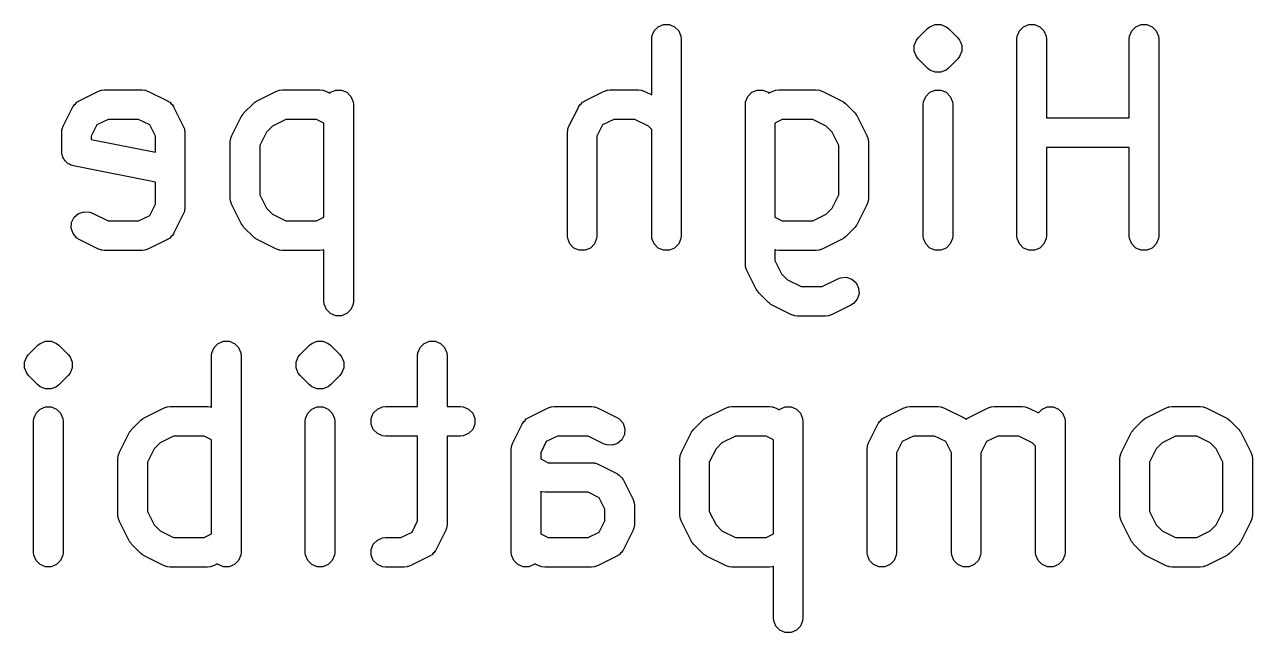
# Model space of a CAD drawing. Extents: x 4.93 to 6.58, y -5.82 to -4.17.
# Drawn here: x 6.0375 to 6.2833, y -5.1518 to -5.0302 of the extents above; entities that cross this region are included whole.
import ezdxf

# ---------------------------------------------------------------- set-up
doc = ezdxf.new("R2010")
doc.units = 0
doc.header["$MEASUREMENT"] = 0
doc.layers.add('BLACK', color=7, linetype='CONTINUOUS')

msp = doc.modelspace()

# ---------------------------------------------------------------- linework, layer by layer
at = {"layer": 'BLACK', "linetype": 'CONTINUOUS'}
for p, q in [((6.16311, -5.03249), (6.16356, -5.03142)), ((6.16356, -5.03142), (6.16437, -5.03061)), ((6.16437, -5.03061), (6.16543, -5.03017)), ((6.16543, -5.03017), (6.16659, -5.03017)), ((6.16659, -5.03017), (6.16765, -5.03061)), ((6.16765, -5.03061), (6.16847, -5.03142)), ((6.16847, -5.03142), (6.16891, -5.03249)), ((6.21642, -5.03285), (6.21829, -5.03098)), ((6.21829, -5.03098), (6.21874, -5.03061)), ((6.21874, -5.03061), (6.2198, -5.03017)), ((6.2198, -5.03017), (6.22095, -5.03017)), ((6.22095, -5.03017), (6.22095, -5.03017)), ((6.22095, -5.03017), (6.22202, -5.03061)), ((6.22202, -5.03061), (6.22247, -5.03098)), ((6.22247, -5.03098), (6.22434, -5.03285)), ((6.23623, -5.03249), (6.23667, -5.03142)), ((6.23667, -5.03142), (6.23749, -5.03061)), ((6.23749, -5.03061), (6.23855, -5.03017)), ((6.23855, -5.03017), (6.2397, -5.03017)), ((6.2397, -5.03017), (6.24077, -5.03061)), ((6.24077, -5.03061), (6.24158, -5.03142)), ((6.24158, -5.03142), (6.24202, -5.03249)), ((6.25873, -5.03249), (6.25917, -5.03142)), ((6.25917, -5.03142), (6.25998, -5.03061)), ((6.25998, -5.03061), (6.26105, -5.03017)), ((6.26105, -5.03017), (6.2622, -5.03017)), ((6.2622, -5.03017), (6.26326, -5.03061)), ((6.26326, -5.03061), (6.26408, -5.03142)), ((6.26408, -5.03142), (6.26452, -5.03249)), ((6.16306, -5.03306), (6.16311, -5.03249)), ((6.16306, -5.04422), (6.16306, -5.03306)), ((6.16891, -5.03249), (6.16896, -5.03306)), ((6.16896, -5.03306), (6.16896, -5.07243)), ((6.21561, -5.03436), (6.21605, -5.0333)), ((6.21561, -5.03551), (6.21561, -5.03436)), ((6.21605, -5.0333), (6.21642, -5.03285)), ((6.22434, -5.03285), (6.22471, -5.0333)), ((6.22471, -5.0333), (6.22493, -5.03384)), ((6.22493, -5.03384), (6.22515, -5.03436)), ((6.22515, -5.03436), (6.22515, -5.03551)), ((6.23617, -5.03306), (6.23623, -5.03249)), ((6.23617, -5.07243), (6.23617, -5.03306)), ((6.24202, -5.03249), (6.24208, -5.03306)), ((6.24208, -5.03306), (6.24208, -5.04886)), ((6.25867, -5.03306), (6.25873, -5.03249)), ((6.25867, -5.04886), (6.25867, -5.03306)), ((6.26452, -5.03249), (6.26458, -5.03306)), ((6.26458, -5.03306), (6.26458, -5.07243)), ((6.21605, -5.03658), (6.21561, -5.03551)), ((6.21642, -5.03703), (6.21605, -5.03658)), ((6.22471, -5.03658), (6.22434, -5.03703)), ((6.22515, -5.03551), (6.22471, -5.03658)), ((6.21829, -5.0389), (6.21642, -5.03703)), ((6.21874, -5.03927), (6.21829, -5.0389)), ((6.2198, -5.03971), (6.21874, -5.03927)), ((6.22202, -5.03927), (6.22095, -5.03971)), ((6.22247, -5.0389), (6.22202, -5.03927)), ((6.22434, -5.03703), (6.22247, -5.0389)), ((6.22095, -5.03971), (6.2198, -5.03971)), ((6.2198, -5.03971), (6.2198, -5.03971)), ((6.22095, -5.03971), (6.22095, -5.03971)), ((6.04845, -5.04542), (6.0522, -5.04355)), ((6.0522, -5.04355), (6.05274, -5.04334)), ((6.05274, -5.04334), (6.05285, -5.04333)), ((6.05285, -5.04333), (6.05295, -5.04329)), ((6.05295, -5.04329), (6.05352, -5.04323)), ((6.05352, -5.04323), (6.06102, -5.04323)), ((6.06102, -5.04323), (6.0616, -5.04329)), ((6.0616, -5.04329), (6.0617, -5.04333)), ((6.0617, -5.04333), (6.0618, -5.04334)), ((6.0618, -5.04334), (6.06234, -5.04355)), ((6.06234, -5.04355), (6.06609, -5.04542)), ((6.08408, -5.04542), (6.08782, -5.04355)), ((6.08782, -5.04355), (6.08837, -5.04334)), ((6.08837, -5.04334), (6.08847, -5.04333)), ((6.08847, -5.04333), (6.08857, -5.04329)), ((6.08857, -5.04329), (6.08915, -5.04323)), ((6.08915, -5.04323), (6.09664, -5.04323)), ((6.09664, -5.04323), (6.09722, -5.04329)), ((6.09722, -5.04329), (6.09732, -5.04333)), ((6.09732, -5.04333), (6.09742, -5.04334)), ((6.09742, -5.04334), (6.09796, -5.04355)), ((6.09796, -5.04355), (6.09861, -5.04387)), ((6.09861, -5.04387), (6.09875, -5.04373)), ((6.09875, -5.04373), (6.09982, -5.04329)), ((6.09982, -5.04329), (6.10097, -5.04329)), ((6.10097, -5.04329), (6.10203, -5.04373)), ((6.10203, -5.04373), (6.10285, -5.04455)), ((6.14969, -5.04542), (6.15344, -5.04355)), ((6.15344, -5.04355), (6.15398, -5.04334)), ((6.15398, -5.04334), (6.15409, -5.04333)), ((6.15409, -5.04333), (6.15419, -5.04329)), ((6.15419, -5.04329), (6.15476, -5.04323)), ((6.15476, -5.04323), (6.16039, -5.04323)), ((6.16039, -5.04323), (6.16096, -5.04329)), ((6.16096, -5.04329), (6.16106, -5.04333)), ((6.16106, -5.04333), (6.16117, -5.04334)), ((6.16117, -5.04334), (6.16171, -5.04355)), ((6.16171, -5.04355), (6.16306, -5.04422)), ((6.1823, -5.04455), (6.18312, -5.04373)), ((6.18312, -5.04373), (6.18418, -5.04329)), ((6.18418, -5.04329), (6.18533, -5.04329)), ((6.18533, -5.04329), (6.1864, -5.04373)), ((6.1864, -5.04373), (6.18654, -5.04387)), ((6.18654, -5.04387), (6.18719, -5.04355)), ((6.18719, -5.04355), (6.18773, -5.04334)), ((6.18773, -5.04334), (6.18783, -5.04333)), ((6.18783, -5.04333), (6.18793, -5.04329)), ((6.18793, -5.04329), (6.18851, -5.04323)), ((6.18851, -5.04323), (6.19601, -5.04323)), ((6.19601, -5.04323), (6.19658, -5.04329)), ((6.19658, -5.04329), (6.19668, -5.04333)), ((6.19668, -5.04333), (6.19679, -5.04334)), ((6.19679, -5.04334), (6.19733, -5.04355)), ((6.19733, -5.04355), (6.20108, -5.04542)), ((6.21792, -5.04455), (6.21874, -5.04373)), ((6.21874, -5.04373), (6.2198, -5.04329)), ((6.2198, -5.04329), (6.22095, -5.04329)), ((6.22095, -5.04329), (6.22202, -5.04373)), ((6.22202, -5.04373), (6.22283, -5.04455)), ((6.04713, -5.04674), (6.04719, -5.04664)), ((6.04719, -5.04664), (6.04721, -5.0466)), ((6.04721, -5.0466), (6.04726, -5.04654)), ((6.04726, -5.04654), (6.04744, -5.04625)), ((6.04744, -5.04625), (6.04772, -5.04601)), ((6.04772, -5.04601), (6.04796, -5.04573)), ((6.04796, -5.04573), (6.04826, -5.04555)), ((6.04826, -5.04555), (6.04831, -5.0455)), ((6.04831, -5.0455), (6.04836, -5.04548)), ((6.04836, -5.04548), (6.04845, -5.04542)), ((6.06609, -5.04542), (6.06619, -5.04548)), ((6.06619, -5.04548), (6.06624, -5.0455)), ((6.06624, -5.0455), (6.06629, -5.04555)), ((6.06629, -5.04555), (6.06658, -5.04573)), ((6.06658, -5.04573), (6.06683, -5.04601)), ((6.06683, -5.04601), (6.06711, -5.04625)), ((6.06711, -5.04625), (6.06729, -5.04654)), ((6.06729, -5.04654), (6.06734, -5.0466)), ((6.06734, -5.0466), (6.06735, -5.04664)), ((6.06735, -5.04664), (6.06741, -5.04674)), ((6.08143, -5.04785), (6.08331, -5.04597)), ((6.08331, -5.04597), (6.08353, -5.04579)), ((6.08353, -5.04579), (6.08359, -5.04573)), ((6.08359, -5.04573), (6.08367, -5.04567)), ((6.08367, -5.04567), (6.08376, -5.04561)), ((6.08376, -5.04561), (6.08383, -5.04558)), ((6.08383, -5.04558), (6.08408, -5.04542)), ((6.10285, -5.04455), (6.10329, -5.04561)), ((6.10329, -5.04561), (6.10335, -5.04619)), ((6.10335, -5.04619), (6.10335, -5.08556)), ((6.14837, -5.04674), (6.14843, -5.04664)), ((6.14843, -5.04664), (6.14845, -5.0466)), ((6.14845, -5.0466), (6.1485, -5.04654)), ((6.1485, -5.04654), (6.14868, -5.04625)), ((6.14868, -5.04625), (6.14896, -5.04601)), ((6.14896, -5.04601), (6.1492, -5.04573)), ((6.1492, -5.04573), (6.14949, -5.04555)), ((6.14949, -5.04555), (6.14955, -5.0455)), ((6.14955, -5.0455), (6.1496, -5.04548)), ((6.1496, -5.04548), (6.14969, -5.04542)), ((6.18181, -5.04619), (6.18186, -5.04561)), ((6.18181, -5.07806), (6.18181, -5.04619)), ((6.18186, -5.04561), (6.1823, -5.04455)), ((6.20108, -5.04542), (6.20132, -5.04558)), ((6.20132, -5.04558), (6.2014, -5.04561)), ((6.2014, -5.04561), (6.20148, -5.04567)), ((6.20148, -5.04567), (6.20157, -5.04573)), ((6.20157, -5.04573), (6.20162, -5.04579)), ((6.20162, -5.04579), (6.20184, -5.04597)), ((6.20184, -5.04597), (6.20372, -5.04785)), ((6.21743, -5.04619), (6.21748, -5.04561)), ((6.21743, -5.07243), (6.21743, -5.04619)), ((6.21748, -5.04561), (6.21792, -5.04455)), ((6.22283, -5.04455), (6.22327, -5.04561)), ((6.22327, -5.04561), (6.22333, -5.04619)), ((6.22333, -5.04619), (6.22333, -5.07243)), ((6.04526, -5.05049), (6.04713, -5.04674)), ((6.06741, -5.04674), (6.06929, -5.05049)), ((6.07901, -5.05237), (6.08088, -5.04862)), ((6.08088, -5.04862), (6.08104, -5.04837)), ((6.08104, -5.04837), (6.08107, -5.0483)), ((6.08107, -5.0483), (6.08113, -5.04822)), ((6.08113, -5.04822), (6.08119, -5.04813)), ((6.08119, -5.04813), (6.08125, -5.04808)), ((6.08125, -5.04808), (6.08143, -5.04785)), ((6.1465, -5.05049), (6.14837, -5.04674)), ((6.20372, -5.04785), (6.2039, -5.04808)), ((6.2039, -5.04808), (6.20396, -5.04813)), ((6.20396, -5.04813), (6.20402, -5.04822)), ((6.20402, -5.04822), (6.20409, -5.0483)), ((6.20409, -5.0483), (6.20412, -5.04837)), ((6.20412, -5.04837), (6.20427, -5.04862)), ((6.20427, -5.04862), (6.20615, -5.05237)), ((6.24208, -5.04886), (6.25867, -5.04886)), ((6.04495, -5.05181), (6.045, -5.05124)), ((6.045, -5.05124), (6.04504, -5.05114)), ((6.04504, -5.05114), (6.04505, -5.05103)), ((6.04505, -5.05103), (6.04526, -5.05049)), ((6.05198, -5.05026), (6.05085, -5.05251)), ((6.05422, -5.04914), (6.05198, -5.05026)), ((6.06033, -5.04914), (6.05422, -5.04914)), ((6.06257, -5.05026), (6.06033, -5.04914)), ((6.0637, -5.05251), (6.06257, -5.05026)), ((6.06929, -5.05049), (6.0695, -5.05103)), ((6.0695, -5.05103), (6.0695, -5.05114)), ((6.0695, -5.05114), (6.06954, -5.05124)), ((6.06954, -5.05124), (6.0696, -5.05181)), ((6.08714, -5.05049), (6.08595, -5.05169)), ((6.08984, -5.04914), (6.08714, -5.05049)), ((6.09595, -5.04914), (6.08984, -5.04914)), ((6.09744, -5.04989), (6.09595, -5.04914)), ((6.09744, -5.06873), (6.09744, -5.04989)), ((6.14618, -5.05181), (6.14624, -5.05124)), ((6.14624, -5.05124), (6.14628, -5.05114)), ((6.14628, -5.05114), (6.14629, -5.05103)), ((6.14629, -5.05103), (6.1465, -5.05049)), ((6.15321, -5.05026), (6.15209, -5.05251)), ((6.15546, -5.04914), (6.15321, -5.05026)), ((6.15969, -5.04914), (6.15546, -5.04914)), ((6.16239, -5.05049), (6.15969, -5.04914)), ((6.16306, -5.05116), (6.16239, -5.05049)), ((6.16306, -5.07243), (6.16306, -5.05116)), ((6.1892, -5.04914), (6.18771, -5.04989)), ((6.18771, -5.04989), (6.18771, -5.06873)), ((6.19531, -5.04914), (6.1892, -5.04914)), ((6.19801, -5.05049), (6.19531, -5.04914)), ((6.1992, -5.05169), (6.19801, -5.05049)), ((6.04495, -5.05556), (6.04495, -5.05181)), ((6.05085, -5.05251), (6.05085, -5.05314)), ((6.05085, -5.05314), (6.0637, -5.05571)), ((6.0637, -5.05571), (6.0637, -5.05251)), ((6.0696, -5.05181), (6.0696, -5.06681)), ((6.07869, -5.05369), (6.07875, -5.05311)), ((6.07869, -5.06493), (6.07869, -5.05369)), ((6.07875, -5.05311), (6.07879, -5.05301)), ((6.07879, -5.05301), (6.0788, -5.05291)), ((6.0788, -5.05291), (6.07901, -5.05237)), ((6.08595, -5.05169), (6.0846, -5.05438)), ((6.14618, -5.07243), (6.14618, -5.05181)), ((6.15209, -5.05251), (6.15209, -5.07243)), ((6.20055, -5.05438), (6.1992, -5.05169)), ((6.20615, -5.05237), (6.20635, -5.05291)), ((6.20635, -5.05291), (6.20636, -5.05301)), ((6.20636, -5.05301), (6.2064, -5.05311)), ((6.2064, -5.05311), (6.20646, -5.05369)), ((6.20646, -5.05369), (6.20646, -5.06493)), ((6.045, -5.05614), (6.04495, -5.05556)), ((6.04511, -5.0564), (6.045, -5.05614)), ((6.04517, -5.05669), (6.04511, -5.0564)), ((6.0846, -5.05438), (6.0846, -5.06424)), ((6.20055, -5.06424), (6.20055, -5.05438)), ((6.25867, -5.05476), (6.24208, -5.05476)), ((6.24208, -5.05476), (6.24208, -5.07243)), ((6.25867, -5.07243), (6.25867, -5.05476)), ((6.04533, -5.05693), (6.04517, -5.05669)), ((6.04545, -5.0572), (6.04533, -5.05693)), ((6.04565, -5.05741), (6.04545, -5.0572)), ((6.04581, -5.05765), (6.04565, -5.05741)), ((6.04605, -5.05781), (6.04581, -5.05765)), ((6.04626, -5.05802), (6.04605, -5.05781)), ((6.04653, -5.05813), (6.04626, -5.05802)), ((6.04677, -5.05829), (6.04653, -5.05813)), ((6.04732, -5.05846), (6.04677, -5.05829)), ((6.0637, -5.06173), (6.04732, -5.05846)), ((6.0637, -5.06611), (6.0637, -5.06173)), ((6.06257, -5.06836), (6.0637, -5.06611)), ((6.07875, -5.06551), (6.07869, -5.06493)), ((6.07879, -5.06561), (6.07875, -5.06551)), ((6.0788, -5.06571), (6.07879, -5.06561)), ((6.07901, -5.06626), (6.0788, -5.06571)), ((6.08088, -5.07), (6.07901, -5.06626)), ((6.0846, -5.06424), (6.08595, -5.06694)), ((6.1992, -5.06694), (6.20055, -5.06424)), ((6.20615, -5.06626), (6.20427, -5.07)), ((6.20635, -5.06571), (6.20615, -5.06626)), ((6.20636, -5.06561), (6.20635, -5.06571)), ((6.2064, -5.06551), (6.20636, -5.06561)), ((6.20646, -5.06493), (6.2064, -5.06551)), ((6.04693, -5.06978), (6.04744, -5.06875)), ((6.04744, -5.06875), (6.04831, -5.06799)), ((6.04831, -5.06799), (6.04941, -5.06763)), ((6.04941, -5.06763), (6.05055, -5.06771)), ((6.05055, -5.06771), (6.0511, -5.06792)), ((6.0511, -5.06792), (6.05422, -5.06948)), ((6.06033, -5.06948), (6.06257, -5.06836)), ((6.06929, -5.06813), (6.06741, -5.07188)), ((6.0695, -5.06759), (6.06929, -5.06813)), ((6.06954, -5.06739), (6.0695, -5.06748)), ((6.0695, -5.06748), (6.0695, -5.06759)), ((6.0696, -5.06681), (6.06954, -5.06739)), ((6.08595, -5.06694), (6.08714, -5.06813)), ((6.08714, -5.06813), (6.08984, -5.06948)), ((6.09595, -5.06948), (6.09744, -5.06873)), ((6.18771, -5.06873), (6.1892, -5.06948)), ((6.19531, -5.06948), (6.19801, -5.06813)), ((6.19801, -5.06813), (6.1992, -5.06694)), ((6.04685, -5.07093), (6.04693, -5.06978)), ((6.04721, -5.07202), (6.04685, -5.07093)), ((6.05422, -5.06948), (6.06033, -5.06948)), ((6.08104, -5.07025), (6.08088, -5.07)), ((6.08107, -5.07032), (6.08104, -5.07025)), ((6.08113, -5.07041), (6.08107, -5.07032)), ((6.08119, -5.07049), (6.08113, -5.07041)), ((6.08125, -5.07055), (6.08119, -5.07049)), ((6.08143, -5.07077), (6.08125, -5.07055)), ((6.08331, -5.07265), (6.08143, -5.07077)), ((6.08984, -5.06948), (6.09595, -5.06948)), ((6.1892, -5.06948), (6.19531, -5.06948)), ((6.20372, -5.07077), (6.20184, -5.07265)), ((6.2039, -5.07055), (6.20372, -5.07077)), ((6.20396, -5.07049), (6.2039, -5.07055)), ((6.20402, -5.07041), (6.20396, -5.07049)), ((6.20409, -5.07032), (6.20402, -5.07041)), ((6.20412, -5.07025), (6.20409, -5.07032)), ((6.20427, -5.07), (6.20412, -5.07025)), ((6.04796, -5.07289), (6.04721, -5.07202)), ((6.04845, -5.0732), (6.04796, -5.07289)), ((6.0522, -5.07507), (6.04845, -5.0732)), ((6.06609, -5.0732), (6.06234, -5.07507)), ((6.06619, -5.07314), (6.06609, -5.0732)), ((6.06624, -5.07312), (6.06619, -5.07314)), ((6.06629, -5.07308), (6.06624, -5.07312)), ((6.06658, -5.07289), (6.06629, -5.07308)), ((6.06683, -5.07261), (6.06658, -5.07289)), ((6.06711, -5.07237), (6.06683, -5.07261)), ((6.06729, -5.07208), (6.06711, -5.07237)), ((6.06734, -5.07202), (6.06729, -5.07208)), ((6.06735, -5.07198), (6.06734, -5.07202)), ((6.06741, -5.07188), (6.06735, -5.07198)), ((6.08353, -5.07283), (6.08331, -5.07265)), ((6.08359, -5.07289), (6.08353, -5.07283)), ((6.08367, -5.07295), (6.08359, -5.07289)), ((6.08376, -5.07301), (6.08367, -5.07295)), ((6.08383, -5.07304), (6.08376, -5.07301)), ((6.08408, -5.0732), (6.08383, -5.07304)), ((6.08782, -5.07507), (6.08408, -5.0732)), ((6.14624, -5.07301), (6.14618, -5.07243)), ((6.14668, -5.07407), (6.14624, -5.07301)), ((6.15203, -5.07301), (6.15159, -5.07407)), ((6.15209, -5.07243), (6.15203, -5.07301)), ((6.16311, -5.07301), (6.16306, -5.07243)), ((6.16356, -5.07407), (6.16311, -5.07301)), ((6.16891, -5.07301), (6.16847, -5.07407)), ((6.16896, -5.07243), (6.16891, -5.07301)), ((6.20108, -5.0732), (6.19733, -5.07507)), ((6.20132, -5.07304), (6.20108, -5.0732)), ((6.2014, -5.07301), (6.20132, -5.07304)), ((6.20148, -5.07295), (6.2014, -5.07301)), ((6.20157, -5.07289), (6.20148, -5.07295)), ((6.20162, -5.07283), (6.20157, -5.07289)), ((6.20184, -5.07265), (6.20162, -5.07283)), ((6.21748, -5.07301), (6.21743, -5.07243)), ((6.21792, -5.07407), (6.21748, -5.07301)), ((6.22327, -5.07301), (6.22283, -5.07407)), ((6.22333, -5.07243), (6.22327, -5.07301)), ((6.23623, -5.07301), (6.23617, -5.07243)), ((6.23667, -5.07407), (6.23623, -5.07301)), ((6.24202, -5.07301), (6.24158, -5.07407)), ((6.24208, -5.07243), (6.24202, -5.07301)), ((6.25873, -5.07301), (6.25867, -5.07243)), ((6.25917, -5.07407), (6.25873, -5.07301)), ((6.26452, -5.07301), (6.26408, -5.07407)), ((6.26458, -5.07243), (6.26452, -5.07301)), ((6.05274, -5.07528), (6.0522, -5.07507)), ((6.05285, -5.07529), (6.05274, -5.07528)), ((6.05295, -5.07533), (6.05285, -5.07529)), ((6.05352, -5.07539), (6.05295, -5.07533)), ((6.06102, -5.07539), (6.05352, -5.07539)), ((6.0616, -5.07533), (6.06102, -5.07539)), ((6.0617, -5.07529), (6.0616, -5.07533)), ((6.0618, -5.07528), (6.0617, -5.07529)), ((6.06234, -5.07507), (6.0618, -5.07528)), ((6.08837, -5.07528), (6.08782, -5.07507)), ((6.08847, -5.07529), (6.08837, -5.07528)), ((6.08857, -5.07533), (6.08847, -5.07529)), ((6.08915, -5.07539), (6.08857, -5.07533)), ((6.09664, -5.07539), (6.08915, -5.07539)), ((6.09722, -5.07533), (6.09664, -5.07539)), ((6.09732, -5.07529), (6.09722, -5.07533)), ((6.09742, -5.07528), (6.09732, -5.07529)), ((6.09744, -5.07528), (6.09742, -5.07528)), ((6.09744, -5.08556), (6.09744, -5.07528)), ((6.1475, -5.07489), (6.14668, -5.07407)), ((6.14856, -5.07533), (6.1475, -5.07489)), ((6.14971, -5.07533), (6.14856, -5.07533)), ((6.15078, -5.07489), (6.14971, -5.07533)), ((6.15159, -5.07407), (6.15078, -5.07489)), ((6.16437, -5.07489), (6.16356, -5.07407)), ((6.16543, -5.07533), (6.16437, -5.07489)), ((6.16659, -5.07533), (6.16543, -5.07533)), ((6.16765, -5.07489), (6.16659, -5.07533)), ((6.16847, -5.07407), (6.16765, -5.07489)), ((6.18773, -5.07528), (6.18771, -5.07528)), ((6.18771, -5.07528), (6.18771, -5.07736)), ((6.18783, -5.07529), (6.18773, -5.07528)), ((6.18793, -5.07533), (6.18783, -5.07529)), ((6.18851, -5.07539), (6.18793, -5.07533)), ((6.19601, -5.07539), (6.18851, -5.07539)), ((6.19658, -5.07533), (6.19601, -5.07539)), ((6.19668, -5.07529), (6.19658, -5.07533)), ((6.19679, -5.07528), (6.19668, -5.07529)), ((6.19733, -5.07507), (6.19679, -5.07528)), ((6.21874, -5.07489), (6.21792, -5.07407)), ((6.2198, -5.07533), (6.21874, -5.07489)), ((6.22095, -5.07533), (6.2198, -5.07533)), ((6.22202, -5.07489), (6.22095, -5.07533)), ((6.22283, -5.07407), (6.22202, -5.07489)), ((6.23749, -5.07489), (6.23667, -5.07407)), ((6.23855, -5.07533), (6.23749, -5.07489)), ((6.2397, -5.07533), (6.23855, -5.07533)), ((6.24077, -5.07489), (6.2397, -5.07533)), ((6.24158, -5.07407), (6.24077, -5.07489)), ((6.25998, -5.07489), (6.25917, -5.07407)), ((6.26105, -5.07533), (6.25998, -5.07489)), ((6.2622, -5.07533), (6.26105, -5.07533)), ((6.26326, -5.07489), (6.2622, -5.07533)), ((6.26408, -5.07407), (6.26326, -5.07489)), ((6.18186, -5.07863), (6.18181, -5.07806)), ((6.18771, -5.07736), (6.18906, -5.08006)), ((6.1819, -5.07873), (6.18186, -5.07863)), ((6.18191, -5.07884), (6.1819, -5.07873)), ((6.18212, -5.07938), (6.18191, -5.07884)), ((6.18399, -5.08313), (6.18212, -5.07938)), ((6.18906, -5.08006), (6.19026, -5.08126)), ((6.19718, -5.0826), (6.20031, -5.08104)), ((6.20031, -5.08104), (6.20085, -5.08083)), ((6.20085, -5.08083), (6.202, -5.08075)), ((6.202, -5.08075), (6.20309, -5.08112)), ((6.18415, -5.08338), (6.18399, -5.08313)), ((6.18418, -5.08345), (6.18415, -5.08338)), ((6.18424, -5.08353), (6.18418, -5.08345)), ((6.1843, -5.08362), (6.18424, -5.08353)), ((6.19026, -5.08126), (6.19295, -5.0826)), ((6.19295, -5.0826), (6.19718, -5.0826)), ((6.20309, -5.08112), (6.20396, -5.08187)), ((6.20396, -5.08187), (6.20448, -5.0829)), ((6.20448, -5.0829), (6.20456, -5.08405)), ((6.0975, -5.08613), (6.09744, -5.08556)), ((6.10335, -5.08556), (6.10329, -5.08613)), ((6.18436, -5.08367), (6.1843, -5.08362)), ((6.18455, -5.0839), (6.18436, -5.08367)), ((6.18642, -5.08577), (6.18455, -5.0839)), ((6.18665, -5.08596), (6.18642, -5.08577)), ((6.1867, -5.08602), (6.18665, -5.08596)), ((6.2042, -5.08514), (6.20344, -5.08602)), ((6.20456, -5.08405), (6.2042, -5.08514)), ((6.09794, -5.0872), (6.0975, -5.08613)), ((6.09875, -5.08801), (6.09794, -5.0872)), ((6.09982, -5.08845), (6.09875, -5.08801)), ((6.10203, -5.08801), (6.10097, -5.08845)), ((6.10285, -5.0872), (6.10203, -5.08801)), ((6.10329, -5.08613), (6.10285, -5.0872)), ((6.18679, -5.08607), (6.1867, -5.08602)), ((6.18687, -5.08614), (6.18679, -5.08607)), ((6.18694, -5.08617), (6.18687, -5.08614)), ((6.18719, -5.08632), (6.18694, -5.08617)), ((6.19094, -5.0882), (6.18719, -5.08632)), ((6.19148, -5.08841), (6.19094, -5.0882)), ((6.19158, -5.08841), (6.19148, -5.08841)), ((6.19168, -5.08845), (6.19158, -5.08841)), ((6.19856, -5.08841), (6.19846, -5.08845)), ((6.19866, -5.08841), (6.19856, -5.08841)), ((6.1992, -5.0882), (6.19866, -5.08841)), ((6.20295, -5.08632), (6.1992, -5.0882)), ((6.20344, -5.08602), (6.20295, -5.08632)), ((6.10097, -5.08845), (6.09982, -5.08845)), ((6.19226, -5.08851), (6.19168, -5.08845)), ((6.19788, -5.08851), (6.19226, -5.08851)), ((6.19846, -5.08845), (6.19788, -5.08851)), ((6.03831, -5.09623), (6.04019, -5.09436)), ((6.04019, -5.09436), (6.04064, -5.09399)), ((6.04064, -5.09399), (6.0417, -5.09355)), ((6.0417, -5.09355), (6.04285, -5.09355)), ((6.04285, -5.09355), (6.04285, -5.09355)), ((6.04285, -5.09355), (6.04392, -5.09399)), ((6.04392, -5.09399), (6.04436, -5.09436)), ((6.04436, -5.09436), (6.04624, -5.09623)), ((6.075, -5.09587), (6.07544, -5.09481)), ((6.07544, -5.09481), (6.07626, -5.09399)), ((6.07626, -5.09399), (6.07732, -5.09355)), ((6.07732, -5.09355), (6.07847, -5.09355)), ((6.07847, -5.09355), (6.07954, -5.09399)), ((6.07954, -5.09399), (6.08035, -5.09481)), ((6.08035, -5.09481), (6.08079, -5.09587)), ((6.09268, -5.09623), (6.09456, -5.09436)), ((6.09456, -5.09436), (6.095, -5.09399)), ((6.095, -5.09399), (6.09607, -5.09355)), ((6.09607, -5.09355), (6.09722, -5.09355)), ((6.09722, -5.09355), (6.09722, -5.09355)), ((6.09722, -5.09355), (6.09828, -5.09399)), ((6.09828, -5.09399), (6.09873, -5.09436)), ((6.09873, -5.09436), (6.10061, -5.09623)), ((6.11625, -5.09587), (6.11669, -5.09481)), ((6.11669, -5.09481), (6.1175, -5.09399)), ((6.1175, -5.09399), (6.11857, -5.09355)), ((6.11857, -5.09355), (6.11972, -5.09355)), ((6.11972, -5.09355), (6.12078, -5.09399)), ((6.12078, -5.09399), (6.1216, -5.09481)), ((6.1216, -5.09481), (6.12204, -5.09587)), ((6.03751, -5.09775), (6.03795, -5.09668)), ((6.03751, -5.0989), (6.03751, -5.09775)), ((6.03795, -5.09668), (6.03831, -5.09623)), ((6.04624, -5.09623), (6.04661, -5.09668)), ((6.04661, -5.09668), (6.04683, -5.09723)), ((6.04683, -5.09723), (6.04705, -5.09775)), ((6.04705, -5.09775), (6.04705, -5.0989)), ((6.07494, -5.09645), (6.075, -5.09587)), ((6.07494, -5.10673), (6.07494, -5.09645)), ((6.08079, -5.09587), (6.08085, -5.09645)), ((6.08085, -5.09645), (6.08085, -5.13582)), ((6.09187, -5.09775), (6.09231, -5.09668)), ((6.09187, -5.0989), (6.09187, -5.09775)), ((6.09231, -5.09668), (6.09268, -5.09623)), ((6.10061, -5.09623), (6.10097, -5.09668)), ((6.10097, -5.09668), (6.1012, -5.09723)), ((6.1012, -5.09723), (6.10141, -5.09775)), ((6.10141, -5.09775), (6.10141, -5.0989)), ((6.11619, -5.09645), (6.11625, -5.09587)), ((6.11619, -5.10662), (6.11619, -5.09645)), ((6.12204, -5.09587), (6.12209, -5.09645)), ((6.12209, -5.09645), (6.12209, -5.10662)), ((6.03795, -5.09996), (6.03751, -5.0989)), ((6.03831, -5.10041), (6.03795, -5.09996)), ((6.04019, -5.10228), (6.03831, -5.10041)), ((6.04624, -5.10041), (6.04436, -5.10228)), ((6.04661, -5.09996), (6.04624, -5.10041)), ((6.04705, -5.0989), (6.04661, -5.09996)), ((6.09231, -5.09996), (6.09187, -5.0989)), ((6.09268, -5.10041), (6.09231, -5.09996)), ((6.09456, -5.10228), (6.09268, -5.10041)), ((6.10061, -5.10041), (6.09873, -5.10228)), ((6.10097, -5.09996), (6.10061, -5.10041)), ((6.10141, -5.0989), (6.10097, -5.09996)), ((6.04064, -5.10265), (6.04019, -5.10228)), ((6.0417, -5.10309), (6.04064, -5.10265)), ((6.04285, -5.10309), (6.0417, -5.10309)), ((6.0417, -5.10309), (6.0417, -5.10309)), ((6.04392, -5.10265), (6.04285, -5.10309)), ((6.04285, -5.10309), (6.04285, -5.10309)), ((6.04436, -5.10228), (6.04392, -5.10265)), ((6.095, -5.10265), (6.09456, -5.10228)), ((6.09607, -5.10309), (6.095, -5.10265)), ((6.09722, -5.10309), (6.09607, -5.10309)), ((6.09607, -5.10309), (6.09607, -5.10309)), ((6.09828, -5.10265), (6.09722, -5.10309)), ((6.09722, -5.10309), (6.09722, -5.10309)), ((6.09873, -5.10228), (6.09828, -5.10265)), ((6.03938, -5.10899), (6.03982, -5.10793)), ((6.03982, -5.10793), (6.04064, -5.10712)), ((6.04064, -5.10712), (6.0417, -5.10667)), ((6.0417, -5.10667), (6.04285, -5.10667)), ((6.04285, -5.10667), (6.04392, -5.10712)), ((6.04392, -5.10712), (6.04473, -5.10793)), ((6.04473, -5.10793), (6.04517, -5.10899)), ((6.06158, -5.1088), (6.06533, -5.10693)), ((6.06533, -5.10693), (6.06587, -5.10672)), ((6.06587, -5.10672), (6.06597, -5.10672)), ((6.06597, -5.10672), (6.06607, -5.10667)), ((6.06607, -5.10667), (6.06665, -5.10662)), ((6.06665, -5.10662), (6.07415, -5.10662)), ((6.07415, -5.10662), (6.07472, -5.10667)), ((6.07472, -5.10667), (6.07482, -5.10672)), ((6.07482, -5.10672), (6.07493, -5.10672)), ((6.07493, -5.10672), (6.07494, -5.10673)), ((6.09375, -5.10899), (6.09419, -5.10793)), ((6.09419, -5.10793), (6.095, -5.10712)), ((6.095, -5.10712), (6.09607, -5.10667)), ((6.09607, -5.10667), (6.09722, -5.10667)), ((6.09722, -5.10667), (6.09828, -5.10712)), ((6.09828, -5.10712), (6.0991, -5.10793)), ((6.0991, -5.10793), (6.09954, -5.10899)), ((6.10687, -5.10899), (6.10731, -5.10793)), ((6.10731, -5.10793), (6.10813, -5.10712)), ((6.10813, -5.10712), (6.10919, -5.10667)), ((6.10919, -5.10667), (6.10977, -5.10662)), ((6.10977, -5.10662), (6.11619, -5.10662)), ((6.12209, -5.10662), (6.12477, -5.10662)), ((6.12477, -5.10662), (6.12534, -5.10667)), ((6.12534, -5.10667), (6.12641, -5.10712)), ((6.12641, -5.10712), (6.12722, -5.10793)), ((6.12722, -5.10793), (6.12766, -5.10899)), ((6.13844, -5.1088), (6.14219, -5.10693)), ((6.14219, -5.10693), (6.14273, -5.10672)), ((6.14273, -5.10672), (6.14284, -5.10672)), ((6.14284, -5.10672), (6.14294, -5.10667)), ((6.14294, -5.10667), (6.14351, -5.10662)), ((6.14351, -5.10662), (6.15101, -5.10662)), ((6.15101, -5.10662), (6.15159, -5.10667)), ((6.15159, -5.10667), (6.15169, -5.10672)), ((6.15169, -5.10672), (6.15179, -5.10672)), ((6.15179, -5.10672), (6.15233, -5.10693)), ((6.15233, -5.10693), (6.15608, -5.1088)), ((6.17406, -5.1088), (6.17781, -5.10693)), ((6.17781, -5.10693), (6.17835, -5.10672)), ((6.17835, -5.10672), (6.17846, -5.10672)), ((6.17846, -5.10672), (6.17856, -5.10667)), ((6.17856, -5.10667), (6.17913, -5.10662)), ((6.17913, -5.10662), (6.18663, -5.10662)), ((6.18663, -5.10662), (6.18721, -5.10667)), ((6.18721, -5.10667), (6.18731, -5.10672)), ((6.18731, -5.10672), (6.18741, -5.10672)), ((6.18741, -5.10672), (6.18795, -5.10693)), ((6.18795, -5.10693), (6.1886, -5.10725)), ((6.1886, -5.10725), (6.18874, -5.10712)), ((6.18874, -5.10712), (6.18981, -5.10667)), ((6.18981, -5.10667), (6.19096, -5.10667)), ((6.19096, -5.10667), (6.19202, -5.10712)), ((6.19202, -5.10712), (6.19284, -5.10793)), ((6.19284, -5.10793), (6.19328, -5.10899)), ((6.20968, -5.1088), (6.21343, -5.10693)), ((6.21343, -5.10693), (6.21397, -5.10672)), ((6.21397, -5.10672), (6.21408, -5.10672)), ((6.21408, -5.10672), (6.21418, -5.10667)), ((6.21418, -5.10667), (6.21475, -5.10662)), ((6.21475, -5.10662), (6.22038, -5.10662)), ((6.22038, -5.10662), (6.22095, -5.10667)), ((6.22095, -5.10667), (6.22105, -5.10672)), ((6.22105, -5.10672), (6.22116, -5.10672)), ((6.22116, -5.10672), (6.2217, -5.10693)), ((6.2217, -5.10693), (6.22545, -5.1088)), ((6.22656, -5.1088), (6.23031, -5.10693)), ((6.23031, -5.10693), (6.23085, -5.10672)), ((6.23085, -5.10672), (6.23095, -5.10672)), ((6.23095, -5.10672), (6.23105, -5.10667)), ((6.23105, -5.10667), (6.23163, -5.10662)), ((6.23163, -5.10662), (6.23725, -5.10662)), ((6.23725, -5.10662), (6.23783, -5.10667)), ((6.23783, -5.10667), (6.23793, -5.10672)), ((6.23793, -5.10672), (6.23803, -5.10672)), ((6.23803, -5.10672), (6.23857, -5.10693)), ((6.23857, -5.10693), (6.24047, -5.10788)), ((6.24047, -5.10788), (6.24124, -5.10712)), ((6.24124, -5.10712), (6.2423, -5.10667)), ((6.2423, -5.10667), (6.24345, -5.10667)), ((6.24345, -5.10667), (6.24452, -5.10712)), ((6.24452, -5.10712), (6.24533, -5.10793)), ((6.24533, -5.10793), (6.24577, -5.10899)), ((6.26218, -5.1088), (6.26593, -5.10693)), ((6.26593, -5.10693), (6.26647, -5.10672)), ((6.26647, -5.10672), (6.26657, -5.10672)), ((6.26657, -5.10672), (6.26667, -5.10667)), ((6.26667, -5.10667), (6.26725, -5.10662)), ((6.26725, -5.10662), (6.27287, -5.10662)), ((6.27287, -5.10662), (6.27345, -5.10667)), ((6.27345, -5.10667), (6.27355, -5.10672)), ((6.27355, -5.10672), (6.27365, -5.10672)), ((6.27365, -5.10672), (6.27419, -5.10693)), ((6.27419, -5.10693), (6.27794, -5.1088)), ((6.03932, -5.10957), (6.03938, -5.10899)), ((6.03932, -5.13582), (6.03932, -5.10957)), ((6.04517, -5.10899), (6.04523, -5.10957)), ((6.04523, -5.10957), (6.04523, -5.13582)), ((6.05894, -5.11123), (6.06081, -5.10936)), ((6.06081, -5.10936), (6.06104, -5.10917)), ((6.06104, -5.10917), (6.06109, -5.10911)), ((6.06109, -5.10911), (6.06118, -5.10906)), ((6.06118, -5.10906), (6.06126, -5.10899)), ((6.06126, -5.10899), (6.06133, -5.10896)), ((6.06133, -5.10896), (6.06158, -5.1088)), ((6.09369, -5.10957), (6.09375, -5.10899)), ((6.09369, -5.13582), (6.09369, -5.10957)), ((6.09954, -5.10899), (6.0996, -5.10957)), ((6.0996, -5.10957), (6.0996, -5.13582)), ((6.10687, -5.11015), (6.10687, -5.10899)), ((6.10731, -5.11121), (6.10687, -5.11015)), ((6.12766, -5.11015), (6.12722, -5.11121)), ((6.12766, -5.10899), (6.12766, -5.11015)), ((6.13525, -5.11387), (6.13712, -5.11012)), ((6.13712, -5.11012), (6.13718, -5.11003)), ((6.13718, -5.11003), (6.1372, -5.10998)), ((6.1372, -5.10998), (6.13725, -5.10993)), ((6.13725, -5.10993), (6.13743, -5.10964)), ((6.13743, -5.10964), (6.13771, -5.10939)), ((6.13771, -5.10939), (6.13795, -5.10911)), ((6.13795, -5.10911), (6.13824, -5.10893)), ((6.13824, -5.10893), (6.1383, -5.10888)), ((6.1383, -5.10888), (6.13835, -5.10887)), ((6.13835, -5.10887), (6.13844, -5.1088)), ((6.15608, -5.1088), (6.15657, -5.10911)), ((6.15657, -5.10911), (6.15733, -5.10998)), ((6.15733, -5.10998), (6.15769, -5.11108)), ((6.17142, -5.11123), (6.1733, -5.10936)), ((6.1733, -5.10936), (6.17352, -5.10917)), ((6.17352, -5.10917), (6.17357, -5.10911)), ((6.17357, -5.10911), (6.17366, -5.10906)), ((6.17366, -5.10906), (6.17374, -5.10899)), ((6.17374, -5.10899), (6.17382, -5.10896)), ((6.17382, -5.10896), (6.17406, -5.1088)), ((6.19328, -5.10899), (6.19334, -5.10957)), ((6.19334, -5.10957), (6.19334, -5.14894)), ((6.20649, -5.11387), (6.20836, -5.11012)), ((6.20836, -5.11012), (6.20842, -5.11003)), ((6.20842, -5.11003), (6.20844, -5.10998)), ((6.20844, -5.10998), (6.20849, -5.10993)), ((6.20849, -5.10993), (6.20867, -5.10964)), ((6.20867, -5.10964), (6.20895, -5.10939)), ((6.20895, -5.10939), (6.20919, -5.10911)), ((6.20919, -5.10911), (6.20949, -5.10893)), ((6.20949, -5.10893), (6.20954, -5.10888)), ((6.20954, -5.10888), (6.20959, -5.10887)), ((6.20959, -5.10887), (6.20968, -5.1088)), ((6.22545, -5.1088), (6.22555, -5.10887)), ((6.22555, -5.10887), (6.22559, -5.10888)), ((6.22559, -5.10888), (6.22565, -5.10893)), ((6.22565, -5.10893), (6.22594, -5.10911)), ((6.22594, -5.10911), (6.226, -5.10919)), ((6.226, -5.10919), (6.22607, -5.10911)), ((6.22607, -5.10911), (6.22636, -5.10893)), ((6.22636, -5.10893), (6.22642, -5.10888)), ((6.22642, -5.10888), (6.22646, -5.10887)), ((6.22646, -5.10887), (6.22656, -5.1088)), ((6.24577, -5.10899), (6.24583, -5.10957)), ((6.24583, -5.10957), (6.24583, -5.13582)), ((6.25954, -5.11123), (6.26141, -5.10936)), ((6.26141, -5.10936), (6.26164, -5.10917)), ((6.26164, -5.10917), (6.26169, -5.10911)), ((6.26169, -5.10911), (6.26178, -5.10906)), ((6.26178, -5.10906), (6.26186, -5.10899)), ((6.26186, -5.10899), (6.26193, -5.10896)), ((6.26193, -5.10896), (6.26218, -5.1088)), ((6.27794, -5.1088), (6.27819, -5.10896)), ((6.27819, -5.10896), (6.27826, -5.10899)), ((6.27826, -5.10899), (6.27834, -5.10906)), ((6.27834, -5.10906), (6.27843, -5.10911)), ((6.27843, -5.10911), (6.27848, -5.10917)), ((6.27848, -5.10917), (6.27871, -5.10936)), ((6.27871, -5.10936), (6.28058, -5.11123)), ((6.05651, -5.11575), (6.05838, -5.112)), ((6.05838, -5.112), (6.05854, -5.11175)), ((6.05854, -5.11175), (6.05857, -5.11168)), ((6.05857, -5.11168), (6.05863, -5.1116)), ((6.05863, -5.1116), (6.05869, -5.11151)), ((6.05869, -5.11151), (6.05875, -5.11146)), ((6.05875, -5.11146), (6.05894, -5.11123)), ((6.06734, -5.11252), (6.06465, -5.11387)), ((6.07345, -5.11252), (6.06734, -5.11252)), ((6.07494, -5.11327), (6.07345, -5.11252)), ((6.10813, -5.11203), (6.10731, -5.11121)), ((6.10919, -5.11247), (6.10813, -5.11203)), ((6.10977, -5.11252), (6.10919, -5.11247)), ((6.11619, -5.11252), (6.10977, -5.11252)), ((6.11619, -5.1295), (6.11619, -5.11252)), ((6.12477, -5.11252), (6.12209, -5.11252)), ((6.12209, -5.11252), (6.12209, -5.13019)), ((6.12534, -5.11247), (6.12477, -5.11252)), ((6.12641, -5.11203), (6.12534, -5.11247)), ((6.12722, -5.11121), (6.12641, -5.11203)), ((6.14421, -5.11252), (6.14196, -5.11365)), ((6.15032, -5.11252), (6.14421, -5.11252)), ((6.15344, -5.11409), (6.15032, -5.11252)), ((6.15761, -5.11223), (6.15709, -5.11326)), ((6.15769, -5.11108), (6.15761, -5.11223)), ((6.16899, -5.11575), (6.17087, -5.112)), ((6.17087, -5.112), (6.17102, -5.11175)), ((6.17102, -5.11175), (6.17105, -5.11168)), ((6.17105, -5.11168), (6.17112, -5.1116)), ((6.17112, -5.1116), (6.17118, -5.11151)), ((6.17118, -5.11151), (6.17124, -5.11146)), ((6.17124, -5.11146), (6.17142, -5.11123)), ((6.17983, -5.11252), (6.17713, -5.11387)), ((6.18594, -5.11252), (6.17983, -5.11252)), ((6.18743, -5.11327), (6.18594, -5.11252)), ((6.21545, -5.11252), (6.21321, -5.11365)), ((6.21968, -5.11252), (6.21545, -5.11252)), ((6.22193, -5.11365), (6.21968, -5.11252)), ((6.23232, -5.11252), (6.23008, -5.11365)), ((6.23655, -5.11252), (6.23232, -5.11252)), ((6.23925, -5.11387), (6.23655, -5.11252)), ((6.25711, -5.11575), (6.25898, -5.112)), ((6.25898, -5.112), (6.25914, -5.11175)), ((6.25914, -5.11175), (6.25917, -5.11168)), ((6.25917, -5.11168), (6.25923, -5.1116)), ((6.25923, -5.1116), (6.25929, -5.11151)), ((6.25929, -5.11151), (6.25935, -5.11146)), ((6.25935, -5.11146), (6.25954, -5.11123)), ((6.26794, -5.11252), (6.26525, -5.11387)), ((6.27218, -5.11252), (6.26794, -5.11252)), ((6.27487, -5.11387), (6.27218, -5.11252)), ((6.28058, -5.11123), (6.28077, -5.11146)), ((6.28077, -5.11146), (6.28083, -5.11151)), ((6.28083, -5.11151), (6.28089, -5.1116)), ((6.28089, -5.1116), (6.28095, -5.11168)), ((6.28095, -5.11168), (6.28098, -5.11175)), ((6.28098, -5.11175), (6.28114, -5.112)), ((6.28114, -5.112), (6.28301, -5.11575)), ((6.06345, -5.11507), (6.0621, -5.11777)), ((6.06465, -5.11387), (6.06345, -5.11507)), ((6.07494, -5.13212), (6.07494, -5.11327)), ((6.13494, -5.11519), (6.13499, -5.11462)), ((6.13494, -5.13582), (6.13494, -5.11519)), ((6.13499, -5.11462), (6.13503, -5.11452)), ((6.13503, -5.11452), (6.13504, -5.11442)), ((6.13504, -5.11442), (6.13525, -5.11387)), ((6.14196, -5.11365), (6.14084, -5.11589)), ((6.15398, -5.11429), (6.15344, -5.11409)), ((6.15513, -5.11438), (6.15398, -5.11429)), ((6.15622, -5.11401), (6.15513, -5.11438)), ((6.15709, -5.11326), (6.15622, -5.11401)), ((6.17594, -5.11507), (6.17459, -5.11777)), ((6.17713, -5.11387), (6.17594, -5.11507)), ((6.18743, -5.13212), (6.18743, -5.11327)), ((6.20618, -5.11519), (6.20623, -5.11462)), ((6.20618, -5.13582), (6.20618, -5.11519)), ((6.20623, -5.11462), (6.20627, -5.11452)), ((6.20627, -5.11452), (6.20628, -5.11442)), ((6.20628, -5.11442), (6.20649, -5.11387)), ((6.21321, -5.11365), (6.21208, -5.11589)), ((6.22305, -5.11589), (6.22193, -5.11365)), ((6.23008, -5.11365), (6.22896, -5.11589)), ((6.23992, -5.11454), (6.23925, -5.11387)), ((6.23992, -5.13582), (6.23992, -5.11454)), ((6.26405, -5.11507), (6.2627, -5.11777)), ((6.26525, -5.11387), (6.26405, -5.11507)), ((6.27607, -5.11507), (6.27487, -5.11387)), ((6.27742, -5.11777), (6.27607, -5.11507)), ((6.0562, -5.11707), (6.05625, -5.11649)), ((6.0562, -5.12832), (6.0562, -5.11707)), ((6.05625, -5.11649), (6.05629, -5.1164)), ((6.05629, -5.1164), (6.0563, -5.11629)), ((6.0563, -5.11629), (6.05651, -5.11575)), ((6.0621, -5.11777), (6.0621, -5.12762)), ((6.14084, -5.11589), (6.14084, -5.11712)), ((6.14084, -5.11712), (6.14234, -5.11787)), ((6.14234, -5.11787), (6.15101, -5.11787)), ((6.15101, -5.11787), (6.15159, -5.11792)), ((6.15159, -5.11792), (6.15169, -5.11796)), ((6.16868, -5.11707), (6.16874, -5.11649)), ((6.16868, -5.12832), (6.16868, -5.11707)), ((6.16874, -5.11649), (6.16878, -5.1164)), ((6.16878, -5.1164), (6.16879, -5.11629)), ((6.16879, -5.11629), (6.16899, -5.11575)), ((6.17459, -5.11777), (6.17459, -5.12762)), ((6.21208, -5.11589), (6.21208, -5.13582)), ((6.22305, -5.13582), (6.22305, -5.11589)), ((6.22896, -5.11589), (6.22896, -5.13582)), ((6.2568, -5.11707), (6.25685, -5.11649)), ((6.2568, -5.12832), (6.2568, -5.11707)), ((6.25685, -5.11649), (6.25689, -5.1164)), ((6.25689, -5.1164), (6.2569, -5.11629)), ((6.2569, -5.11629), (6.25711, -5.11575)), ((6.2627, -5.11777), (6.2627, -5.12762)), ((6.27742, -5.12762), (6.27742, -5.11777)), ((6.28301, -5.11575), (6.28322, -5.11629)), ((6.28322, -5.11629), (6.28323, -5.1164)), ((6.28323, -5.1164), (6.28327, -5.11649)), ((6.28327, -5.11649), (6.28332, -5.11707)), ((6.28332, -5.11707), (6.28332, -5.12832)), ((6.15169, -5.11796), (6.15179, -5.11797)), ((6.15179, -5.11797), (6.15233, -5.11818)), ((6.15233, -5.11818), (6.15608, -5.12005)), ((6.15608, -5.12005), (6.15618, -5.12011)), ((6.15618, -5.12011), (6.15622, -5.12013)), ((6.15622, -5.12013), (6.15628, -5.12018)), ((6.15628, -5.12018), (6.15657, -5.12036)), ((6.15657, -5.12036), (6.15681, -5.12064)), ((6.15681, -5.12064), (6.15709, -5.12088)), ((6.15709, -5.12088), (6.15728, -5.12118)), ((6.15728, -5.12118), (6.15733, -5.12123)), ((6.15733, -5.12123), (6.15734, -5.12128)), ((6.15734, -5.12128), (6.1574, -5.12137)), ((6.1574, -5.12137), (6.15928, -5.12512)), ((6.14086, -5.12367), (6.14084, -5.12366)), ((6.14084, -5.12366), (6.14084, -5.13212)), ((6.14096, -5.12367), (6.14086, -5.12367)), ((6.14106, -5.12372), (6.14096, -5.12367)), ((6.14164, -5.12377), (6.14106, -5.12372)), ((6.15032, -5.12377), (6.14164, -5.12377)), ((6.15256, -5.12489), (6.15032, -5.12377)), ((6.15368, -5.12714), (6.15256, -5.12489)), ((6.15928, -5.12512), (6.15948, -5.12566)), ((6.0621, -5.12762), (6.06345, -5.13032)), ((6.15368, -5.1295), (6.15368, -5.12714)), ((6.15948, -5.12566), (6.15949, -5.12577)), ((6.15949, -5.12577), (6.15953, -5.12587)), ((6.15953, -5.12587), (6.15959, -5.12644)), ((6.15959, -5.12644), (6.15959, -5.13019)), ((6.17459, -5.12762), (6.17594, -5.13032)), ((6.2627, -5.12762), (6.26405, -5.13032)), ((6.27607, -5.13032), (6.27742, -5.12762)), ((6.05625, -5.12889), (6.0562, -5.12832)), ((6.05629, -5.12899), (6.05625, -5.12889)), ((6.0563, -5.1291), (6.05629, -5.12899)), ((6.05651, -5.12964), (6.0563, -5.1291)), ((6.05838, -5.13339), (6.05651, -5.12964)), ((6.11507, -5.13174), (6.11619, -5.1295)), ((6.12209, -5.13019), (6.12204, -5.13077)), ((6.15256, -5.13174), (6.15368, -5.1295)), ((6.15959, -5.13019), (6.15953, -5.13077)), ((6.16874, -5.12889), (6.16868, -5.12832)), ((6.16878, -5.12899), (6.16874, -5.12889)), ((6.16879, -5.1291), (6.16878, -5.12899)), ((6.16899, -5.12964), (6.16879, -5.1291)), ((6.17087, -5.13339), (6.16899, -5.12964)), ((6.25685, -5.12889), (6.2568, -5.12832)), ((6.25689, -5.12899), (6.25685, -5.12889)), ((6.2569, -5.1291), (6.25689, -5.12899)), ((6.25711, -5.12964), (6.2569, -5.1291)), ((6.25898, -5.13339), (6.25711, -5.12964)), ((6.28301, -5.12964), (6.28114, -5.13339)), ((6.28322, -5.1291), (6.28301, -5.12964)), ((6.28323, -5.12899), (6.28322, -5.1291)), ((6.28327, -5.12889), (6.28323, -5.12899)), ((6.28332, -5.12832), (6.28327, -5.12889)), ((6.06345, -5.13032), (6.06465, -5.13152)), ((6.06465, -5.13152), (6.06734, -5.13286)), ((6.07345, -5.13286), (6.07494, -5.13212)), ((6.11282, -5.13286), (6.11507, -5.13174)), ((6.12178, -5.13151), (6.11991, -5.13526)), ((6.12199, -5.13097), (6.12178, -5.13151)), ((6.122, -5.13087), (6.12199, -5.13097)), ((6.12204, -5.13077), (6.122, -5.13087)), ((6.14084, -5.13212), (6.14234, -5.13286)), ((6.15032, -5.13286), (6.15256, -5.13174)), ((6.15928, -5.13151), (6.1574, -5.13526)), ((6.15948, -5.13097), (6.15928, -5.13151)), ((6.15949, -5.13087), (6.15948, -5.13097)), ((6.15953, -5.13077), (6.15949, -5.13087)), ((6.17594, -5.13032), (6.17713, -5.13152)), ((6.17713, -5.13152), (6.17983, -5.13286)), ((6.18594, -5.13286), (6.18743, -5.13212)), ((6.26405, -5.13032), (6.26525, -5.13152)), ((6.26525, -5.13152), (6.26794, -5.13286)), ((6.27218, -5.13286), (6.27487, -5.13152)), ((6.27487, -5.13152), (6.27607, -5.13032)), ((6.05854, -5.13364), (6.05838, -5.13339)), ((6.05857, -5.13371), (6.05854, -5.13364)), ((6.05863, -5.13379), (6.05857, -5.13371)), ((6.05869, -5.13388), (6.05863, -5.13379)), ((6.05875, -5.13393), (6.05869, -5.13388)), ((6.05894, -5.13416), (6.05875, -5.13393)), ((6.06081, -5.13603), (6.05894, -5.13416)), ((6.06734, -5.13286), (6.07345, -5.13286)), ((6.10687, -5.13524), (6.10731, -5.13418)), ((6.10731, -5.13418), (6.10813, -5.13336)), ((6.10813, -5.13336), (6.10919, -5.13292)), ((6.10919, -5.13292), (6.10977, -5.13286)), ((6.10977, -5.13286), (6.11282, -5.13286)), ((6.14234, -5.13286), (6.15032, -5.13286)), ((6.17102, -5.13364), (6.17087, -5.13339)), ((6.17105, -5.13371), (6.17102, -5.13364)), ((6.17112, -5.13379), (6.17105, -5.13371)), ((6.17118, -5.13388), (6.17112, -5.13379)), ((6.17124, -5.13393), (6.17118, -5.13388)), ((6.17142, -5.13416), (6.17124, -5.13393)), ((6.1733, -5.13603), (6.17142, -5.13416)), ((6.17983, -5.13286), (6.18594, -5.13286)), ((6.25914, -5.13364), (6.25898, -5.13339)), ((6.25917, -5.13371), (6.25914, -5.13364)), ((6.25923, -5.13379), (6.25917, -5.13371)), ((6.25929, -5.13388), (6.25923, -5.13379)), ((6.25935, -5.13393), (6.25929, -5.13388)), ((6.25954, -5.13416), (6.25935, -5.13393)), ((6.26141, -5.13603), (6.25954, -5.13416)), ((6.26794, -5.13286), (6.27218, -5.13286)), ((6.28058, -5.13416), (6.27871, -5.13603)), ((6.28077, -5.13393), (6.28058, -5.13416)), ((6.28083, -5.13388), (6.28077, -5.13393)), ((6.28089, -5.13379), (6.28083, -5.13388)), ((6.28095, -5.13371), (6.28089, -5.13379)), ((6.28098, -5.13364), (6.28095, -5.13371)), ((6.28114, -5.13339), (6.28098, -5.13364)), ((6.03938, -5.13639), (6.03932, -5.13582)), ((6.03982, -5.13746), (6.03938, -5.13639)), ((6.04064, -5.13827), (6.03982, -5.13746)), ((6.04473, -5.13746), (6.04392, -5.13827)), ((6.04517, -5.13639), (6.04473, -5.13746)), ((6.04523, -5.13582), (6.04517, -5.13639)), ((6.06104, -5.13622), (6.06081, -5.13603)), ((6.06109, -5.13628), (6.06104, -5.13622)), ((6.06118, -5.13633), (6.06109, -5.13628)), ((6.06126, -5.1364), (6.06118, -5.13633)), ((6.06133, -5.13643), (6.06126, -5.1364)), ((6.06158, -5.13658), (6.06133, -5.13643)), ((6.06533, -5.13846), (6.06158, -5.13658)), ((6.08035, -5.13746), (6.07954, -5.13827)), ((6.08079, -5.13639), (6.08035, -5.13746)), ((6.08085, -5.13582), (6.08079, -5.13639)), ((6.09375, -5.13639), (6.09369, -5.13582)), ((6.09419, -5.13746), (6.09375, -5.13639)), ((6.095, -5.13827), (6.09419, -5.13746)), ((6.0991, -5.13746), (6.09828, -5.13827)), ((6.09954, -5.13639), (6.0991, -5.13746)), ((6.0996, -5.13582), (6.09954, -5.13639)), ((6.10687, -5.13639), (6.10687, -5.13524)), ((6.10731, -5.13746), (6.10687, -5.13639)), ((6.10813, -5.13827), (6.10731, -5.13746)), ((6.11859, -5.13658), (6.11484, -5.13846)), ((6.11868, -5.13652), (6.11859, -5.13658)), ((6.11873, -5.13651), (6.11868, -5.13652)), ((6.11879, -5.13646), (6.11873, -5.13651)), ((6.11908, -5.13628), (6.11879, -5.13646)), ((6.11932, -5.136), (6.11908, -5.13628)), ((6.1196, -5.13575), (6.11932, -5.136)), ((6.11978, -5.13546), (6.1196, -5.13575)), ((6.11983, -5.1354), (6.11978, -5.13546)), ((6.11985, -5.13536), (6.11983, -5.1354)), ((6.11991, -5.13526), (6.11985, -5.13536)), ((6.13499, -5.13639), (6.13494, -5.13582)), ((6.13543, -5.13746), (6.13499, -5.13639)), ((6.13625, -5.13827), (6.13543, -5.13746)), ((6.15608, -5.13658), (6.15233, -5.13846)), ((6.15618, -5.13652), (6.15608, -5.13658)), ((6.15622, -5.13651), (6.15618, -5.13652)), ((6.15628, -5.13646), (6.15622, -5.13651)), ((6.15657, -5.13628), (6.15628, -5.13646)), ((6.15681, -5.136), (6.15657, -5.13628)), ((6.15709, -5.13575), (6.15681, -5.136)), ((6.15728, -5.13546), (6.15709, -5.13575)), ((6.15733, -5.1354), (6.15728, -5.13546)), ((6.15734, -5.13536), (6.15733, -5.1354)), ((6.1574, -5.13526), (6.15734, -5.13536)), ((6.17352, -5.13622), (6.1733, -5.13603)), ((6.17357, -5.13628), (6.17352, -5.13622)), ((6.17366, -5.13633), (6.17357, -5.13628)), ((6.17374, -5.1364), (6.17366, -5.13633)), ((6.17382, -5.13643), (6.17374, -5.1364)), ((6.17406, -5.13658), (6.17382, -5.13643)), ((6.17781, -5.13846), (6.17406, -5.13658)), ((6.20623, -5.13639), (6.20618, -5.13582)), ((6.20667, -5.13746), (6.20623, -5.13639)), ((6.20749, -5.13827), (6.20667, -5.13746)), ((6.21159, -5.13746), (6.21077, -5.13827)), ((6.21203, -5.13639), (6.21159, -5.13746)), ((6.21208, -5.13582), (6.21203, -5.13639)), ((6.22311, -5.13639), (6.22305, -5.13582)), ((6.22355, -5.13746), (6.22311, -5.13639)), ((6.22436, -5.13827), (6.22355, -5.13746)), ((6.22846, -5.13746), (6.22764, -5.13827)), ((6.2289, -5.13639), (6.22846, -5.13746)), ((6.22896, -5.13582), (6.2289, -5.13639)), ((6.23998, -5.13639), (6.23992, -5.13582)), ((6.24042, -5.13746), (6.23998, -5.13639)), ((6.24124, -5.13827), (6.24042, -5.13746)), ((6.24533, -5.13746), (6.24452, -5.13827)), ((6.24577, -5.13639), (6.24533, -5.13746)), ((6.24583, -5.13582), (6.24577, -5.13639)), ((6.26164, -5.13622), (6.26141, -5.13603)), ((6.26169, -5.13628), (6.26164, -5.13622)), ((6.26178, -5.13633), (6.26169, -5.13628)), ((6.26186, -5.1364), (6.26178, -5.13633)), ((6.26193, -5.13643), (6.26186, -5.1364)), ((6.26218, -5.13658), (6.26193, -5.13643)), ((6.26593, -5.13846), (6.26218, -5.13658)), ((6.27794, -5.13658), (6.27419, -5.13846)), ((6.27819, -5.13643), (6.27794, -5.13658)), ((6.27826, -5.1364), (6.27819, -5.13643)), ((6.27834, -5.13633), (6.27826, -5.1364)), ((6.27843, -5.13628), (6.27834, -5.13633)), ((6.27848, -5.13622), (6.27843, -5.13628)), ((6.27871, -5.13603), (6.27848, -5.13622)), ((6.0417, -5.13871), (6.04064, -5.13827)), ((6.04285, -5.13871), (6.0417, -5.13871)), ((6.04392, -5.13827), (6.04285, -5.13871)), ((6.06587, -5.13867), (6.06533, -5.13846)), ((6.06597, -5.13867), (6.06587, -5.13867)), ((6.06607, -5.13871), (6.06597, -5.13867)), ((6.06665, -5.13877), (6.06607, -5.13871)), ((6.07415, -5.13877), (6.06665, -5.13877)), ((6.07472, -5.13871), (6.07415, -5.13877)), ((6.07482, -5.13867), (6.07472, -5.13871)), ((6.07493, -5.13867), (6.07482, -5.13867)), ((6.07547, -5.13846), (6.07493, -5.13867)), ((6.07612, -5.13813), (6.07547, -5.13846)), ((6.07626, -5.13827), (6.07612, -5.13813)), ((6.07732, -5.13871), (6.07626, -5.13827)), ((6.07847, -5.13871), (6.07732, -5.13871)), ((6.07954, -5.13827), (6.07847, -5.13871)), ((6.09607, -5.13871), (6.095, -5.13827)), ((6.09722, -5.13871), (6.09607, -5.13871)), ((6.09828, -5.13827), (6.09722, -5.13871)), ((6.10919, -5.13871), (6.10813, -5.13827)), ((6.10977, -5.13877), (6.10919, -5.13871)), ((6.11352, -5.13877), (6.10977, -5.13877)), ((6.11409, -5.13871), (6.11352, -5.13877)), ((6.11419, -5.13867), (6.11409, -5.13871)), ((6.1143, -5.13867), (6.11419, -5.13867)), ((6.11484, -5.13846), (6.1143, -5.13867)), ((6.13731, -5.13871), (6.13625, -5.13827)), ((6.13847, -5.13871), (6.13731, -5.13871)), ((6.13953, -5.13827), (6.13847, -5.13871)), ((6.13967, -5.13813), (6.13953, -5.13827)), ((6.14032, -5.13846), (6.13967, -5.13813)), ((6.14086, -5.13867), (6.14032, -5.13846)), ((6.14096, -5.13867), (6.14086, -5.13867)), ((6.14106, -5.13871), (6.14096, -5.13867)), ((6.14164, -5.13877), (6.14106, -5.13871)), ((6.15101, -5.13877), (6.14164, -5.13877)), ((6.15159, -5.13871), (6.15101, -5.13877)), ((6.15169, -5.13867), (6.15159, -5.13871)), ((6.15179, -5.13867), (6.15169, -5.13867)), ((6.15233, -5.13846), (6.15179, -5.13867)), ((6.17835, -5.13867), (6.17781, -5.13846)), ((6.17846, -5.13867), (6.17835, -5.13867)), ((6.17856, -5.13871), (6.17846, -5.13867)), ((6.17913, -5.13877), (6.17856, -5.13871)), ((6.18663, -5.13877), (6.17913, -5.13877)), ((6.18721, -5.13871), (6.18663, -5.13877)), ((6.18731, -5.13867), (6.18721, -5.13871)), ((6.18741, -5.13867), (6.18731, -5.13867)), ((6.18743, -5.13866), (6.18741, -5.13867)), ((6.18743, -5.14894), (6.18743, -5.13866)), ((6.20855, -5.13871), (6.20749, -5.13827)), ((6.20971, -5.13871), (6.20855, -5.13871)), ((6.21077, -5.13827), (6.20971, -5.13871)), ((6.22543, -5.13871), (6.22436, -5.13827)), ((6.22658, -5.13871), (6.22543, -5.13871)), ((6.22764, -5.13827), (6.22658, -5.13871)), ((6.2423, -5.13871), (6.24124, -5.13827)), ((6.24345, -5.13871), (6.2423, -5.13871)), ((6.24452, -5.13827), (6.24345, -5.13871)), ((6.26647, -5.13867), (6.26593, -5.13846)), ((6.26657, -5.13867), (6.26647, -5.13867)), ((6.26667, -5.13871), (6.26657, -5.13867)), ((6.26725, -5.13877), (6.26667, -5.13871)), ((6.27287, -5.13877), (6.26725, -5.13877)), ((6.27345, -5.13871), (6.27287, -5.13877)), ((6.27355, -5.13867), (6.27345, -5.13871)), ((6.27365, -5.13867), (6.27355, -5.13867)), ((6.27419, -5.13846), (6.27365, -5.13867)), ((6.18749, -5.14952), (6.18743, -5.14894)), ((6.18793, -5.15058), (6.18749, -5.14952)), ((6.19328, -5.14952), (6.19284, -5.15058)), ((6.19334, -5.14894), (6.19328, -5.14952)), ((6.18874, -5.1514), (6.18793, -5.15058)), ((6.18981, -5.15184), (6.18874, -5.1514)), ((6.19096, -5.15184), (6.18981, -5.15184)), ((6.19202, -5.1514), (6.19096, -5.15184)), ((6.19284, -5.15058), (6.19202, -5.1514))]:
    msp.add_line(p, q, dxfattribs=at)

doc.saveas('drawing.dxf')
